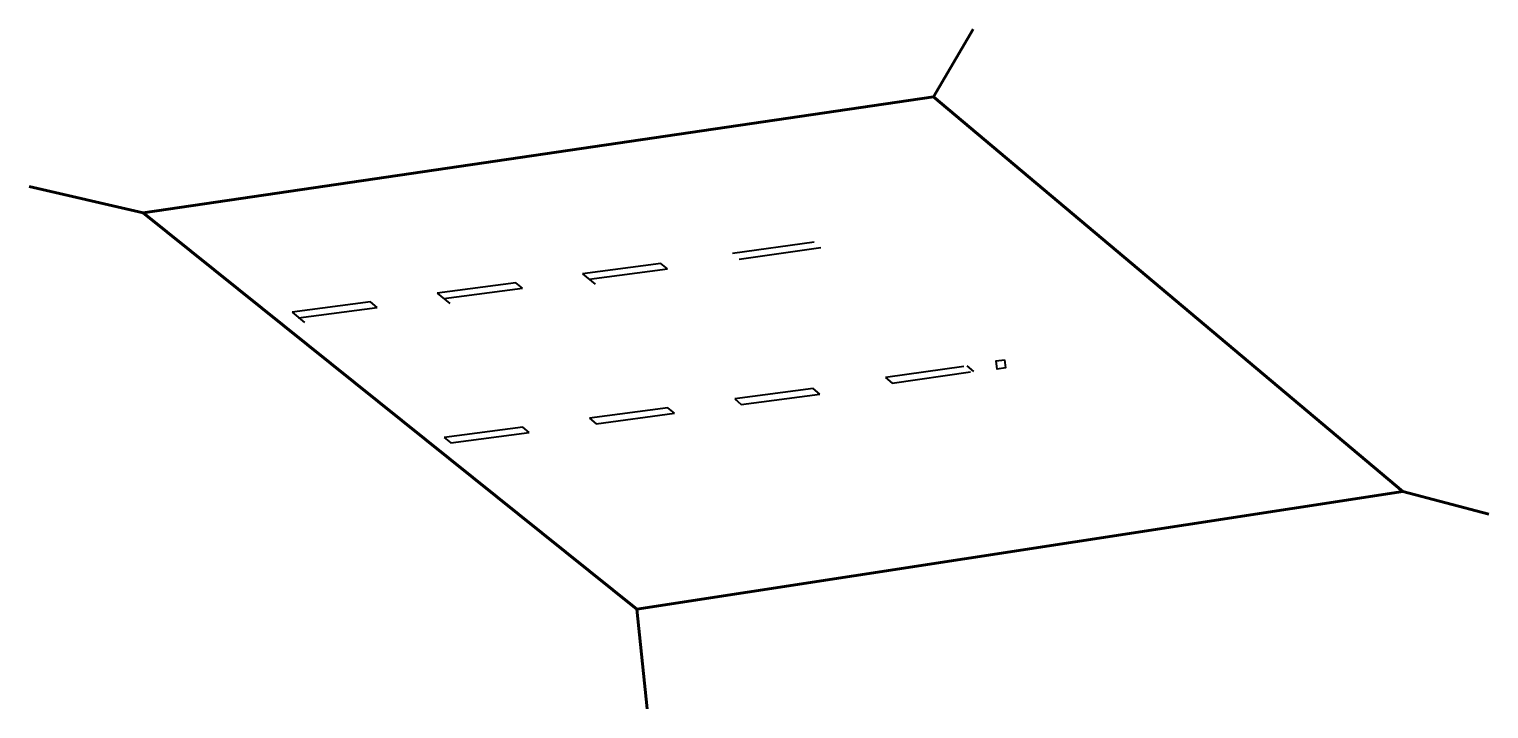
# Model space of a CAD drawing. Extents: x 10495 to 11837, y 8876 to 9625.
# Drawn here: x 11660.9 to 11837.3, y 8876 to 8958.2 of the extents above.
import ezdxf

# ---------------------------------------------------------------- set-up
doc = ezdxf.new("R2010")
doc.units = 0
doc.layers.add('Кресты', color=1, linetype='Continuous', lineweight=40)

msp = doc.modelspace()

# ---------------------------------------------------------------- linework, layer by layer
at = {"layer": 'Defpoints', "color": 1, "lineweight": 40}
for p, q in [((11755.74, 8932.49), (11745.87, 8931.09)), ((11746.68, 8930.43), (11756.55, 8931.84)), ((11737.24, 8929.9), (11727.76, 8928.64)), ((11738.05, 8929.24), (11737.24, 8929.9)), ((11727.76, 8928.64), (11729.27, 8927.4)), ((11728.56, 8927.98), (11738.05, 8929.24)), ((11719.69, 8927.57), (11710.2, 8926.32)), ((11710.2, 8926.32), (11711.71, 8925.07)), ((11711.01, 8925.65), (11720.49, 8926.91)), ((11720.49, 8926.91), (11719.69, 8927.57)), ((11702.14, 8925.25), (11692.65, 8923.99)), ((11693.45, 8923.33), (11702.94, 8924.59)), ((11702.94, 8924.59), (11702.14, 8925.25)), ((11692.65, 8923.99), (11694.16, 8922.75)), ((11773.85, 8917.44), (11764.38, 8916.09)), ((11775.06, 8916.84), (11774.25, 8917.5)), ((11764.38, 8916.09), (11765.19, 8915.44)), ((11765.19, 8915.44), (11774.66, 8916.79)), ((11755.64, 8914.76), (11746.15, 8913.51)), ((11746.95, 8912.84), (11756.44, 8914.1)), ((11756.44, 8914.1), (11755.64, 8914.76)), ((11738.08, 8912.44), (11728.6, 8911.18)), ((11738.89, 8911.78), (11738.08, 8912.44)), ((11746.15, 8913.51), (11746.95, 8912.84)), ((11728.6, 8911.18), (11729.4, 8910.52)), ((11729.4, 8910.52), (11738.89, 8911.78)), ((11720.53, 8910.11), (11711.04, 8908.85)), ((11711.04, 8908.85), (11711.85, 8908.19)), ((11711.85, 8908.19), (11721.33, 8909.45)), ((11721.33, 8909.45), (11720.53, 8910.11))]:
    msp.add_line(p, q, dxfattribs=at)
msp.add_lwpolyline([(11778.74, 8918.26), (11778.88, 8917.27), (11777.89, 8917.13), (11777.75, 8918.12)], close=True, dxfattribs=at)
at = {"layer": 'Кресты', "color": 1, "lineweight": 60}
for points in [[(11674.65, 8936.02), (11770.17, 8950.04), (11774.99, 8958.22)], [(11674.66, 8936.02), (11734.33, 8888.08), (11826.91, 8902.31), (11770.17, 8950.04)], [(11674.66, 8936.02), (11660.89, 8939.22)], [(11826.91, 8902.31), (11837.29, 8899.58)], [(11734.33, 8888.08), (11735.57, 8876.05)]]:
    msp.add_lwpolyline(points, dxfattribs=at)

doc.saveas('drawing.dxf')
